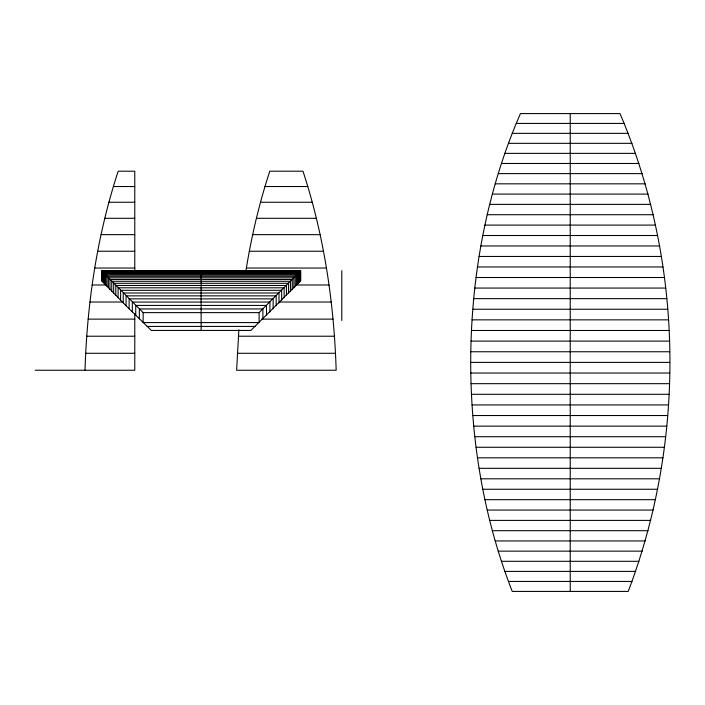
<?xml version="1.0" encoding="UTF-8"?>
<svg xmlns="http://www.w3.org/2000/svg" width="705" height="705" viewBox="0 0 705 705"><rect width="100%" height="100%" fill="white"/><g stroke="black" fill="none" stroke-linecap="round" stroke-linejoin="round"><path stroke-width="1.06" d="M470.702 362.388C470.834 277.321 486.291 191.716 520.457 113.575L619.986 113.575C684.07 263.67 686.159 439.092 628.199 591.424L512.244 591.424C483.833 518.668 470.808 440.361 470.702 362.388L669.75 362.388M85.014 370.248C87.094 302.842 97.149 235.382 118.184 171.2L134.778 171.2L134.778 271.214M238.863 329.817L236.633 370.248L336.162 370.248C334.073 302.842 324.027 235.382 302.983 171.2L269.804 171.2C259.061 203.798 251.262 237.329 245.86 271.214M297.642 283.824L300.656 280.678L300.656 270.72L101.599 270.72L101.687 280.766L126.089 305.803L151.363 330.442L250.892 330.442L297.642 283.824L297.642 273.875L300.568 270.808L101.599 270.72M104.613 283.824L104.613 273.875L143.15 312.623L259.105 312.623L297.642 273.875L104.613 273.875L101.687 270.808M516.254 123.428L624.198 123.428M512.244 133.351L628.199 133.351M508.446 143.335L632.006 143.335M504.842 153.373L635.61 153.373M501.431 163.472L639.021 163.472M498.215 173.624L642.237 173.624M495.183 183.829L645.26 183.829M113.338 186.525L134.778 186.525M264.957 186.525L307.829 186.525M492.346 194.087L648.106 194.087M108.861 202.247L134.778 202.247M260.48 202.247L312.306 202.247M489.684 204.379L650.768 204.379M487.208 214.717L653.244 214.717M104.763 218.294L134.778 218.294M256.382 218.294L316.413 218.294M484.908 225.098L655.535 225.098M101.035 234.65L134.778 234.65M252.654 234.65L320.132 234.65M482.793 235.514L657.659 235.514M480.845 245.966L659.607 245.966M97.695 251.244L134.778 251.244M249.314 251.244L323.48 251.244M479.074 256.453L661.378 256.453M477.479 266.966L662.973 266.966M94.726 268.032L134.778 268.032M246.345 268.032L326.441 268.032M476.051 277.506L664.401 277.506M92.144 284.979L106.358 284.979M296.232 284.979L329.024 284.979M474.791 288.063L665.652 288.063M473.707 298.647L666.745 298.647M89.949 302.022L122.749 302.022M279.832 302.022L331.227 302.022M472.791 309.239L667.661 309.239M88.134 319.127L134.778 319.127M261.705 319.127L333.033 319.127M472.033 319.85L668.41 319.85M147.151 326.424L255.095 326.424M471.451 330.478L668.992 330.478M86.706 336.223L134.778 336.223M238.325 336.223L334.461 336.223M471.037 341.105L669.415 341.105M470.781 351.751L669.662 351.751M85.666 353.284L134.778 353.284M237.285 353.284L335.501 353.284M35.25 370.248L134.778 370.248L134.778 313.778M470.781 373.033L669.662 373.033M471.037 383.67L669.415 383.67M471.451 394.298L668.992 394.298M472.033 404.926L668.41 404.926M472.791 415.536L667.661 415.536M473.707 426.137L666.745 426.137M474.791 436.712L665.652 436.712M476.051 447.278L664.401 447.278M477.479 457.809L662.973 457.809M479.074 468.323L661.378 468.323M480.845 478.81L659.607 478.81M482.793 489.261L657.659 489.261M484.908 499.678L655.535 499.678M487.208 510.059L653.244 510.059M489.684 520.396L650.768 520.396M492.346 530.698L648.106 530.698M495.183 540.947L645.26 540.947M498.215 551.151L642.237 551.151M501.431 561.303L639.021 561.303M504.842 571.402L635.61 571.402M508.446 581.44L632.006 581.44M570.222 113.575L570.222 591.424M341.793 270.72L341.793 320.484M300.568 270.808L300.568 280.766M300.312 281.031L300.312 271.072L101.934 271.072L101.934 281.031M299.898 281.462L299.898 271.513L102.357 271.513L102.357 281.462M299.317 282.079L299.317 272.121L102.939 272.121L102.939 282.079M298.559 282.864L298.559 272.914L103.688 272.914L103.688 282.864M296.558 284.961L296.558 275.012L105.697 275.012L105.697 284.961M295.298 286.274L295.298 276.316L106.948 276.316L106.948 286.274M293.87 287.755L293.87 277.796L108.376 277.796L108.376 287.755M292.275 289.411L292.275 279.453L109.98 279.453L109.98 289.411M290.504 291.236L290.504 281.286L111.751 281.286L111.751 291.236M288.556 293.236L288.556 283.287L113.69 283.287L113.69 293.236M286.442 295.413L286.442 285.463L115.814 285.463L115.814 295.413M284.141 297.757L284.141 287.807L118.105 287.807L118.105 297.757M281.665 300.268L281.665 290.319L120.59 290.319L120.59 300.268M279.004 302.956L279.004 292.998L123.243 292.998L123.243 302.956M276.166 305.803L276.166 295.853L126.089 295.853L126.089 305.803M273.135 308.825L273.135 298.876L129.112 298.876L129.112 308.825M269.918 312.015L269.918 302.066L132.328 302.066L132.328 312.015M266.508 315.373L266.508 305.424L135.739 305.424L135.739 315.373M262.903 318.889L262.903 308.94L139.343 308.94L139.343 318.889M259.105 312.623L259.105 322.582L143.15 322.582L143.15 312.623M201.128 270.72L201.128 330.442"/></g></svg>
